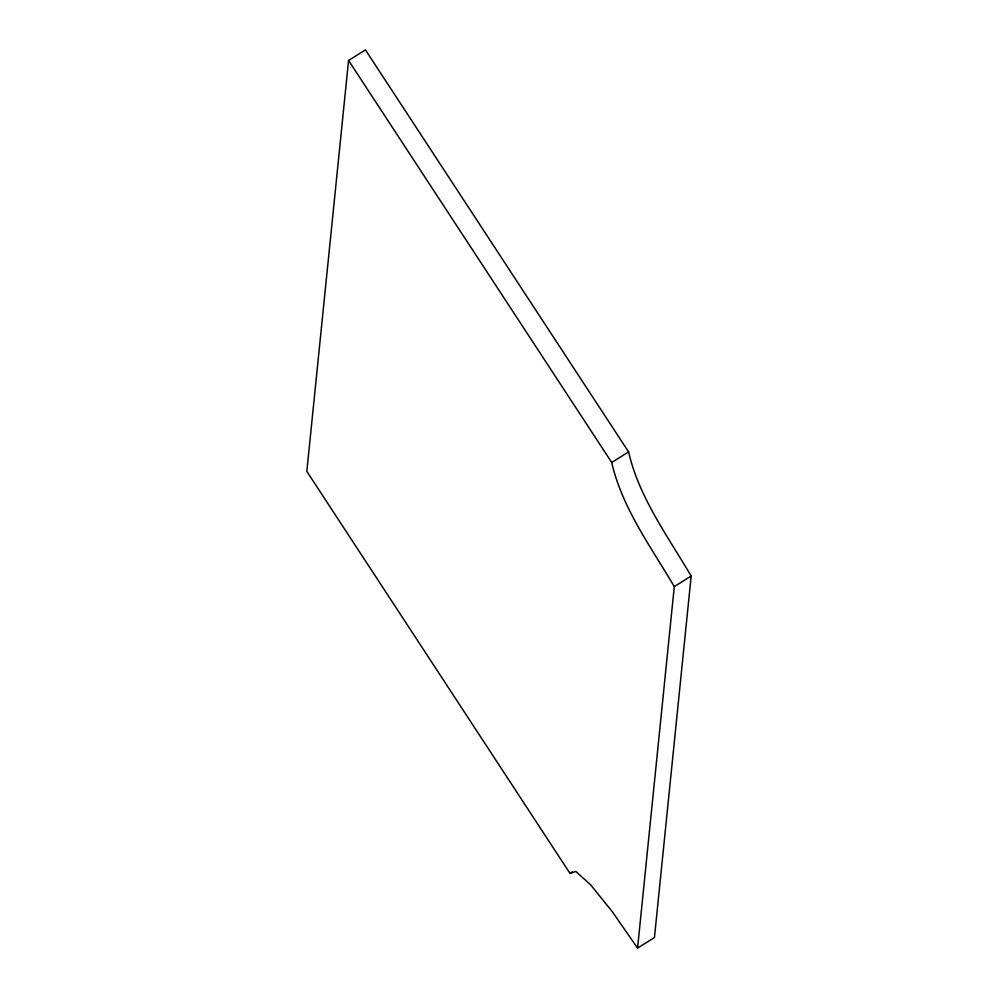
<?xml version="1.0" encoding="UTF-8"?>
<svg xmlns="http://www.w3.org/2000/svg" width="998" height="998" viewBox="0 0 998 998"><rect width="100%" height="100%" fill="white"/><g stroke="black" fill="none" stroke-linecap="round" stroke-linejoin="round"><path stroke-width="1.5" d="M348.564 60.441L306.823 471.355L569.983 873.375L575.896 871.491L590.816 885.026L612.473 911.935L637.572 948.1L654.451 937.559L691.177 576.058C667.837 536.313 639.044 497.503 628.603 451.919L365.443 49.9L348.564 60.441L611.712 462.473C622.153 508.057 650.945 546.867 674.286 586.599L637.572 948.1M611.712 462.473L628.603 451.919M674.286 586.599L691.177 576.058M569.983 873.375L572.578 871.753"/></g></svg>
